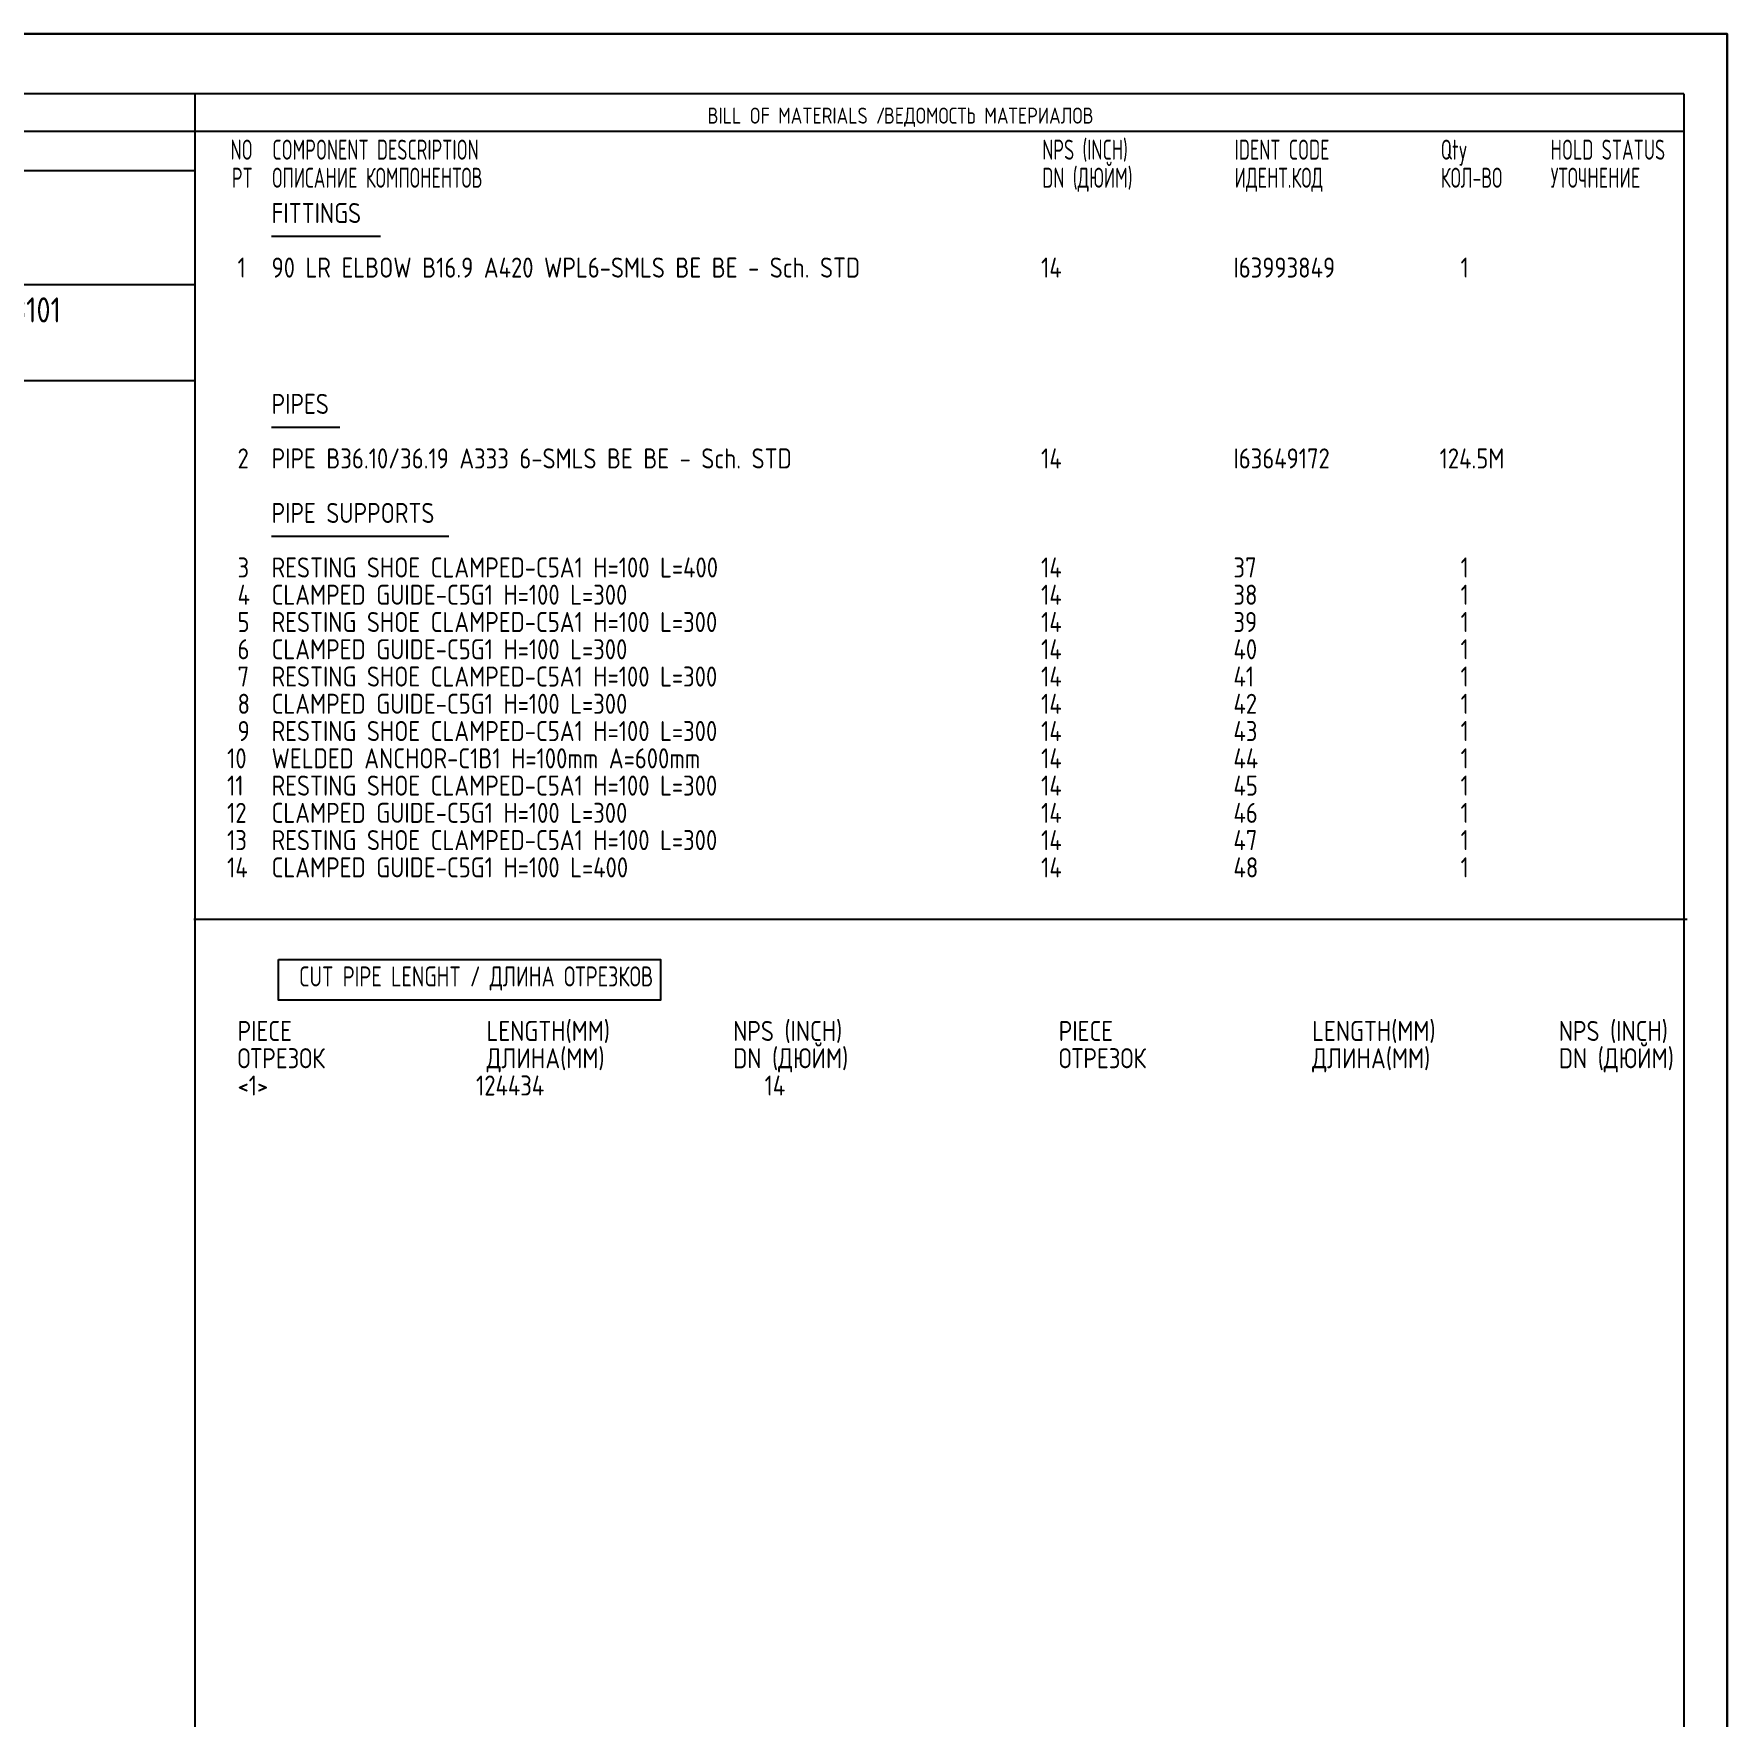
# Model space of a CAD drawing. Extents: x 0 to 594, y 0 to 420.
# Drawn here: x 382.8 to 594, y 210 to 420 of the extents above; entities that cross this region are included whole.
import ezdxf
from ezdxf.enums import TextEntityAlignment as Align

# ---------------------------------------------------------------- set-up
doc = ezdxf.new("R2010")
doc.units = 0
doc.header["$MEASUREMENT"] = 0
doc.linetypes.add('BORDER_2012_SLN$0$8001.Solid', pattern=[0])
for name, color, linetype in [('BORDER_2012_SLN$0$2', 7, 'Continuous'), ('BORDER_2012_SLN$0$GT_1', 7, 'Continuous'), ('GT_1', 7, 'Continuous')]:
    doc.layers.add(name, color=color, linetype=linetype)
for name, color, linetype, lineweight in [('BORDER_2012_SLN$0$BG_Level_1', 7, 'BORDER_2012_SLN$0$8001.Solid', 25), ('BORDER_2012_SLN$0$Level_1', 7, 'BORDER_2012_SLN$0$8001.Solid', 25), ('BORDER_2012_SLN$0$Level_18', 7, 'BORDER_2012_SLN$0$8001.Solid', 25)]:
    doc.layers.add(name, color=color, linetype=linetype, lineweight=lineweight)
doc.styles.add('BORDER_2012_SLN$0$GOST type A', font='GOST type A')
doc.styles.add('BORDER_2012_SLN$0$HTX1', font='')
doc.styles.add('HTX1', font='')
doc.styles.get('BORDER_2012_SLN$0$HTX1').set_extended_font_data('GOST type A')
doc.styles.get('HTX1').set_extended_font_data('GOST type A')

# ---------------------------------------------------------------- blocks, each defined once
blk = doc.blocks.new('BORDER_2012_SLN')
at = {"layer": 'BORDER_2012_SLN$0$2'}
blk.add_line((162.42, 407.85), (588.6, 407.85), dxfattribs=at)
at = {"layer": 'BORDER_2012_SLN$0$Level_1', "color": 7, "lineweight": -3}
for p, q in [((588.6, 412.5), (25.4, 412.5)), ((402.9, 7.5), (402.9, 412.5)), ((588.6, 412.5), (588.6, 7.5)), ((402.75, 402.9), (188.39, 402.9)), ((402.9, 388.7), (162.37, 388.68)), ((402.9, 376.7), (25.4, 376.7))]:
    blk.add_line(p, q, dxfattribs=at)
at = {"layer": 'BORDER_2012_SLN$0$Level_18', "color": 7, "lineweight": -3, "flags": 128}
blk.add_lwpolyline([(0, 0), (0, 420), (594, 420), (594, 0)], close=True, dxfattribs=at)
at = {"layer": 'BORDER_2012_SLN$0$BG_Level_1', "color": 7, "style": 'BORDER_2012_SLN$0$GOST type A'}
for s, p in [('BILL OF MATERIALS / ', (466.8, 408.8)), ('ВЕДОМОСТЬ МАТЕРИАЛОВ', (488.8, 408.8))]:
    blk.add_text(s, height=2, dxfattribs=at).set_placement(p)
at = {"layer": 'BORDER_2012_SLN$0$GT_1', "style": 'BORDER_2012_SLN$0$HTX1', "width": 0.8}
for s, p in [('NO', (410.06, 404.3)), ('PT', (410.06, 400.8))]:
    blk.add_text(s, height=2.5, dxfattribs=at).set_placement(p, align=Align.RIGHT)
for s, p in [('COMPONENT DESCRIPTION', (412.5, 404.3)), ('NPS (INCH)', (508.56, 404.3)), ('IDENT CODE', (532.56, 404.3)), ('Qty', (558.27, 404.3)), ('HOLD STATUS', (571.99, 404.3)), ('DN (ДЮЙМ)', (508.56, 400.8)), ('ОПИСАНИЕ КОМПОНЕНТОВ', (412.5, 400.8)), ('ИДЕНТ.КОД', (532.56, 400.8)), ('КОЛ-ВО', (558.27, 400.8)), ('УТОЧНЕНИЕ', (571.99, 400.8))]:
    blk.add_text(s, height=2.5, dxfattribs=at).set_placement(p)

msp = doc.modelspace()

# ---------------------------------------------------------------- linework, layer by layer
at = {"layer": 'GT_1', "flags": 128}
for points in [[(0, 0), (594, 0), (594, 420), (0, 420), (0, 0)], [(426.014, 394.704), (412.414, 394.704)], [(420.914, 370.895), (412.414, 370.895)], [(434.514, 357.289), (412.414, 357.289)], [(402.7, 309.559), (589, 309.559)], [(413.271, 304.514), (460.914, 304.514), (460.914, 299.466), (413.271, 299.466), (413.271, 304.514)]]:
    msp.add_lwpolyline(points, dxfattribs=at)

# ---------------------------------------------------------------- block references
at = {"linetype": 'Continuous'}
msp.add_blockref('BORDER_2012_SLN', (0, 0), dxfattribs=at)

# ---------------------------------------------------------------- texts
at = {"layer": 'GT_1', "style": 'HTX1'}
for s, height, width, p in [('FITTINGS', 2.5, 1.02, (412.414, 396.395)), ('  1', 2.5, 1.02, (405.557, 389.592)), ('90 LR ELBOW B16.9 A420 WPL6-SMLS BE BE - Sch. STD', 2.5, 1.02, (412.414, 389.592)), ('14', 2.5, 1.02, (508.414, 389.592)), ('I63993849', 2.5, 1.02, (532.414, 389.592)), ('  1', 2.5, 1.02, (558.129, 389.592)), ('SLN-2725-8982-25-F-3101', 3.125, 1.02, (345, 384)), ('PIPES', 2.5, 1.02, (412.414, 372.585)), ('  2', 2.5, 1.02, (405.557, 365.782)), ('PIPE B36.10/36.19 A333 6-SMLS BE BE - Sch. STD', 2.5, 1.02, (412.414, 365.782)), ('14', 2.5, 1.02, (508.414, 365.782)), ('I63649172', 2.5, 1.02, (532.414, 365.782)), ('124.5M', 2.5, 1.02, (558.129, 365.782)), ('PIPE SUPPORTS', 2.5, 1.02, (412.414, 358.98)), ('  3', 2.5, 1.02, (405.557, 352.177)), ('RESTING SHOE CLAMPED-C5A1 H=100 L=400', 2.5, 1.02, (412.414, 352.177)), ('14', 2.5, 1.02, (508.414, 352.177)), ('37', 2.5, 1.02, (532.414, 352.177)), ('  1', 2.5, 1.02, (558.129, 352.177)), ('  4', 2.5, 1.02, (405.557, 348.776)), ('CLAMPED GUIDE-C5G1 H=100 L=300', 2.5, 1.02, (412.414, 348.776)), ('14', 2.5, 1.02, (508.414, 348.776)), ('38', 2.5, 1.02, (532.414, 348.776)), ('  1', 2.5, 1.02, (558.129, 348.776)), ('  5', 2.5, 1.02, (405.557, 345.374)), ('RESTING SHOE CLAMPED-C5A1 H=100 L=300', 2.5, 1.02, (412.414, 345.374)), ('14', 2.5, 1.02, (508.414, 345.374)), ('39', 2.5, 1.02, (532.414, 345.374)), ('  1', 2.5, 1.02, (558.129, 345.374)), ('  6', 2.5, 1.02, (405.557, 341.973)), ('CLAMPED GUIDE-C5G1 H=100 L=300', 2.5, 1.02, (412.414, 341.973)), ('14', 2.5, 1.02, (508.414, 341.973)), ('40', 2.5, 1.02, (532.414, 341.973)), ('  1', 2.5, 1.02, (558.129, 341.973)), ('  7', 2.5, 1.02, (405.557, 338.571)), ('RESTING SHOE CLAMPED-C5A1 H=100 L=300', 2.5, 1.02, (412.414, 338.571)), ('14', 2.5, 1.02, (508.414, 338.571)), ('41', 2.5, 1.02, (532.414, 338.571)), ('  1', 2.5, 1.02, (558.129, 338.571)), ('  8', 2.5, 1.02, (405.557, 335.17)), ('CLAMPED GUIDE-C5G1 H=100 L=300', 2.5, 1.02, (412.414, 335.17)), ('14', 2.5, 1.02, (508.414, 335.17)), ('42', 2.5, 1.02, (532.414, 335.17)), ('  1', 2.5, 1.02, (558.129, 335.17)), ('  9', 2.5, 1.02, (405.557, 331.769)), ('RESTING SHOE CLAMPED-C5A1 H=100 L=300', 2.5, 1.02, (412.414, 331.769)), ('14', 2.5, 1.02, (508.414, 331.769)), ('43', 2.5, 1.02, (532.414, 331.769)), ('  1', 2.5, 1.02, (558.129, 331.769)), (' 10', 2.5, 1.02, (405.557, 328.367)), ('WELDED ANCHOR-C1B1 H=100mm A=600mm', 2.5, 1.02, (412.414, 328.367)), ('14', 2.5, 1.02, (508.414, 328.367)), ('44', 2.5, 1.02, (532.414, 328.367)), ('  1', 2.5, 1.02, (558.129, 328.367)), (' 11', 2.5, 1.02, (405.557, 324.966)), ('RESTING SHOE CLAMPED-C5A1 H=100 L=300', 2.5, 1.02, (412.414, 324.966)), ('14', 2.5, 1.02, (508.414, 324.966)), ('45', 2.5, 1.02, (532.414, 324.966)), ('  1', 2.5, 1.02, (558.129, 324.966)), (' 12', 2.5, 1.02, (405.557, 321.565)), ('CLAMPED GUIDE-C5G1 H=100 L=300', 2.5, 1.02, (412.414, 321.565)), ('14', 2.5, 1.02, (508.414, 321.565)), ('46', 2.5, 1.02, (532.414, 321.565)), ('  1', 2.5, 1.02, (558.129, 321.565)), (' 13', 2.5, 1.02, (405.557, 318.163)), ('RESTING SHOE CLAMPED-C5A1 H=100 L=300', 2.5, 1.02, (412.414, 318.163)), ('14', 2.5, 1.02, (508.414, 318.163)), ('47', 2.5, 1.02, (532.414, 318.163)), ('  1', 2.5, 1.02, (558.129, 318.163)), (' 14', 2.5, 1.02, (405.557, 314.762)), ('CLAMPED GUIDE-C5G1 H=100 L=400', 2.5, 1.02, (412.414, 314.762)), ('14', 2.5, 1.02, (508.414, 314.762)), ('48', 2.5, 1.02, (532.414, 314.762)), ('  1', 2.5, 1.02, (558.129, 314.762)), ('CUT PIPE LENGHT / ДЛИНА ОТРЕЗКОВ', 2.5, 0.9, (415.843, 301.156)), ('  PIECE', 2.5, 1.02, (405.557, 294.354)), ('    LENGTH(MM)', 2.5, 1.02, (434, 294.354)), ('NPS (INCH)', 2.5, 1.02, (470, 294.354)), ('  PIECE', 2.5, 1.02, (508, 294.354)), ('    LENGTH(MM)', 2.5, 1.02, (537, 294.354)), ('NPS (INCH)', 2.5, 1.02, (573, 294.354)), ('    ДЛИНА(MM)', 2.5, 1.02, (434, 290.952)), ('DN (ДЮЙМ)', 2.5, 1.02, (470, 290.952)), ('    ДЛИНА(MM)', 2.5, 1.02, (537, 290.952)), ('DN (ДЮЙМ)', 2.5, 1.02, (573, 290.952)), ('  ОТРЕЗОК', 2.5, 1.02, (405.557, 290.952)), ('  ОТРЕЗОК', 2.5, 1.02, (508, 290.952)), ('  <1>', 2.5, 1.02, (405.557, 287.551)), ('   124434', 2.5, 1.02, (434, 287.551)), ('   14', 2.5, 1.02, (470, 287.551))]:
    msp.add_text(s, height=height, dxfattribs=dict(at, width=width)).set_placement(p)

doc.saveas('drawing.dxf')
